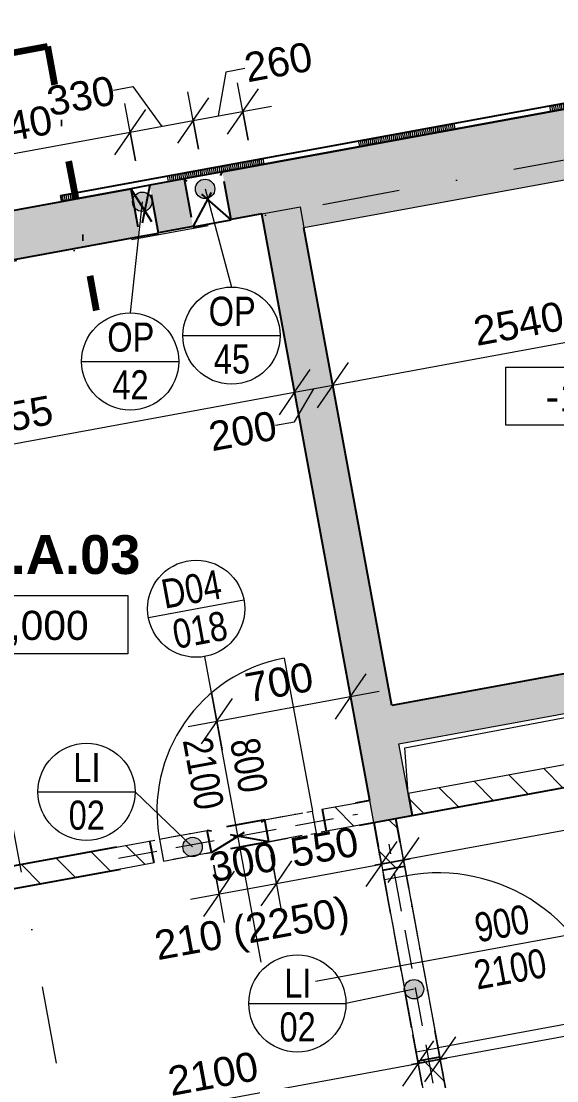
# Model space of a CAD drawing. Header units: millimetres. Extents: x -45523 to 44975, y -3459 to 74573.
# Drawn here: x 6418 to 9174, y 8802 to 14257 of the extents above; entities that cross this region are included whole.
import ezdxf

# ---------------------------------------------------------------- set-up
doc = ezdxf.new("R2010")
doc.units = ezdxf.units.MM
for name, pattern in [('HA_Dash_3mm-S1mm', [300, 200, -100]), ('HA_DashDot_10mm-S3mm', [1000, 400, -300, 0, -300]), ('HA_DashDot_2_2mm-S0_6mm', [220, 100, -60, 0, -60]), ('HA_DashDot_6mm-S2mm', [600, 200, -200, 0, -200])]:
    doc.linetypes.add(name, pattern=pattern)
for name, color, linetype, lineweight in [('A-____-____-DIMS', 9, 'Continuous', 5), ('A-____-____-DIMS-100', 9, 'Continuous', 5), ('A-AREA-____-IDEN', 9, 'Continuous', 9), ('A-DETL-GENF-OTLN', 9, 'Continuous', 9), ('A-DOOR-____-IDEN', 9, 'Continuous', 9), ('A-DOOR-____-MCUT', 9, 'HA_DashDot_2_2mm-S0_6mm', 9), ('A-DOOR-____-OTLN', 9, 'Continuous', 9), ('A-DOOR-FRAM-MCUT', 9, 'Continuous', 9), ('A-GENM-____-HDLN', 9, 'HA_Dash_3mm-S1mm', 9), ('A-GENM-____-IDEN', 9, 'Continuous', 9), ('A-GENM-____-MCUT', 9, 'HA_Dash_3mm-S1mm', 25), ('A-GENM-____-OTLN', 9, 'Continuous', 9), ('A-WALL-____-MCUT', 9, 'Continuous', 9), ('A-WALL-____-PATT', 9, 'Continuous', 25), ('G-____-____-DIMS', 9, 'Continuous', 5), ('G-____-____-SYMB', 9, 'Continuous', 5), ('I-WALL-____-MCUT', 9, 'Continuous', 25), ('S-GRID-____-OTLN', 9, 'Continuous', 5), ('S-STRS-____-OTLN', 9, 'Continuous', 9)]:
    doc.layers.add(name, color=color, linetype=linetype, lineweight=lineweight)
doc.styles.add('Arial_2', font='arial.ttf', dxfattribs={"height": 150})
doc.styles.add('Arial_3', font='arial.ttf', dxfattribs={"width": 0.8, "height": 150})
doc.styles.add('Arial_B', font='arialbd.ttf', dxfattribs={"height": 200})
doc.dimstyles.new('Inner_Dimensions', dxfattribs={"dimscale": 304.8, "dimtxt": 153.03891, "dimasz": 0.656168, "dimexe": 0.492126, "dimexo": 0.0625, "dimgap": 0.065617, "dimtad": 1, "dimdec": 0, "dimzin": 0, "dimdsep": 46, "dimtxsty": 'Arial_2', "dimblk1": 'OBLIQUE', "dimblk2": 'OBLIQUE', "dimsah": 1, "dimcen": 0.09, "dimdle": 0.492126, "dimazin": 0, "dimtfac": 1, "dimtdec": 4, "dimtix": 1, "dimtmove": 0, "dimatfit": 3, "dimfxl": 0.492126, "dimfxlon": 1, "dimtvp": 1, "dimtolj": 1, "dimtzin": 0, "dimlwd": 9, "dimlwe": 9, "dimarcsym": 2})
doc.dimstyles.new('Inner_Dimensions_1', dxfattribs={"dimscale": 304.8, "dimtxt": 153.03891, "dimasz": 0.656168, "dimexe": 0.492126, "dimexo": 0.0625, "dimgap": 0.065617, "dimtad": 1, "dimdec": 0, "dimzin": 0, "dimdsep": 46, "dimtxsty": 'Arial_2', "dimblk1": 'OBLIQUE', "dimblk2": 'OBLIQUE', "dimsah": 1, "dimcen": 0.09, "dimdle": 0.492126, "dimazin": 0, "dimtfac": 1, "dimtdec": 4, "dimtix": 1, "dimtmove": 1, "dimatfit": 3, "dimfxl": 0.492126, "dimfxlon": 1, "dimtvp": 1, "dimtolj": 1, "dimtzin": 0, "dimlwd": 9, "dimlwe": 9, "dimarcsym": 2})
doc.dimstyles.new('Inner_Dimensions_2', dxfattribs={"dimscale": 304.8, "dimtxt": 153.03891, "dimasz": 0.656168, "dimexe": 0.492126, "dimexo": 0.0625, "dimgap": 0.065617, "dimtad": 1, "dimdec": 0, "dimzin": 0, "dimdsep": 46, "dimtxsty": 'Arial_2', "dimblk1": 'OBLIQUE', "dimblk2": 'OBLIQUE', "dimsah": 1, "dimcen": 0.09, "dimdle": 0.492126, "dimazin": 0, "dimtfac": 1, "dimtdec": 4, "dimtix": 1, "dimtmove": 2, "dimatfit": 3, "dimfxl": 0.492126, "dimfxlon": 1, "dimtvp": 1, "dimtolj": 1, "dimtzin": 0, "dimlwd": 9, "dimlwe": 9, "dimarcsym": 2})
doc.dimstyles.new('Inner_Dimensions_3', dxfattribs={"dimscale": 304.8, "dimtxt": 153.03891, "dimasz": 0.656168, "dimexe": 0.492126, "dimexo": 0.0625, "dimgap": 0.065617, "dimtad": 1, "dimdec": 0, "dimzin": 0, "dimdsep": 46, "dimtxsty": 'Arial_2', "dimblk1": 'OBLIQUE', "dimblk2": 'OBLIQUE', "dimsah": 1, "dimcen": 0.09, "dimdle": 0.492126, "dimazin": 0, "dimtfac": 1, "dimtdec": 4, "dimtix": 1, "dimtmove": 0, "dimatfit": 3, "dimfxl": 0.492126, "dimfxlon": 1, "dimtvp": 1, "dimtolj": 1, "dimtzin": 0, "dimlwd": 9, "dimlwe": 9, "dimarcsym": 2})
pattern_1 = [(135, (0, 0), (-106.066, -106.066), [])]

# ---------------------------------------------------------------- blocks, each defined once
blk = doc.blocks.new('HA_DR_Single_Swing_Solid - In_900x2100_SKLEP D03-2323124-1PP_GARAZ')
at = {"layer": 'A-DOOR-____-MCUT'}
for p, q in [((-450, 57.5), (450, 57.5)), ((-450, -57.5), (450, -57.5))]:
    blk.add_line(p, q, dxfattribs=at)
at = {"layer": 'A-DOOR-____-OTLN', "lineweight": 5}
blk.add_line((450, 957.5), (450, 57.5), dxfattribs=at)
at = {"layer": 'A-DOOR-____-OTLN'}
for p, q in [((-500, 57.5), (500, 57.5)), ((-500, -57.5), (500, -57.5))]:
    blk.add_line(p, q, dxfattribs=at)
at = {"layer": 'A-DOOR-____-OTLN', "lineweight": 5}
blk.add_arc((450, 57.5), 900, 90, 180, dxfattribs=at)
at = {"layer": 'A-DOOR-FRAM-MCUT'}
for p, q in [((-450, 57.5), (-450, -57.5)), ((450, -57.5), (450, 57.5))]:
    blk.add_line(p, q, dxfattribs=at)
blk = doc.blocks.new('HA_DR_Single_Swing_Solid - In_800x2100_SKLEP-2273963-1PP_GARAZ')
at = {"layer": 'A-DOOR-____-MCUT'}
for p, q in [((-400, 57.5), (-150, 57.5)), ((150, 57.5), (400, 57.5)), ((-400, -57.5), (-150, -57.5)), ((150, -57.5), (400, -57.5))]:
    blk.add_line(p, q, dxfattribs=at)
at = {"layer": 'A-DOOR-____-OTLN', "lineweight": 5}
blk.add_line((400, 857.5), (400, 57.5), dxfattribs=at)
blk.add_arc((400, 57.5), 800, 90, 180, dxfattribs=at)
at = {"layer": 'A-DOOR-FRAM-MCUT'}
for p, q in [((-400, 57.5), (-400, -57.5)), ((400, -57.5), (400, 57.5))]:
    blk.add_line(p, q, dxfattribs=at)
blk = doc.blocks.new('HA_GM_Shaft_Rectangle - Default-2321930-1PP_GARAZ')
at = {"layer": 'A-DETL-GENF-OTLN'}
for p, q in [((26, -26), (4580, 0)), ((0, -260), (26, -26))]:
    blk.add_line(p, q, dxfattribs=at)
at = {"layer": 'A-GENM-____-OTLN'}
for p, q in [((0, -260), (0, 0)), ((0, 0), (4580, 0)), ((4580, 0), (4580, -260)), ((4580, -260), (0, -260))]:
    blk.add_line(p, q, dxfattribs=at)
blk = doc.blocks.new('TB_Porotherm KP11_5_1250mm - TB_Porotherm KP11_5_1250mm-V19-1PP_GARAZ')
at = {"layer": 'A-GENM-____-HDLN'}
for p, q in [((-625, 57.5), (-150, 57.5)), ((150, 57.5), (625, 57.5)), ((-625, 0), (-0.1, 0)), ((0.1, 0), (625, 0)), ((-150, -57.5), (-625, -57.5)), ((625, -57.5), (150, -57.5))]:
    blk.add_line(p, q, dxfattribs=at)
blk = doc.blocks.new('HA_GM_Opening_Circle_WallBased - Default-2299364-1PP_GARAZ')
at = {"layer": 'A-GENM-____-MCUT'}
for p, q in [((175, 125), (75, 125)), ((75, 125), (75, -125.6)), ((175, 125), (75, -125.6)), ((75, 125), (175, -125.6)), ((175, -125.6), (175, 125)), ((75, -125.6), (175, -125.6))]:
    blk.add_line(p, q, dxfattribs=at)
blk = doc.blocks.new('HA_GM_Opening_Circle_WallBased - Default-2294956-1PP_GARAZ')
at = {"layer": 'A-GENM-____-MCUT'}
for p, q in [((225, 126), (25, 126)), ((25, 126), (25, -125)), ((225, 126), (25, -125)), ((25, 126), (225, -125)), ((225, -125), (225, 126)), ((25, -125), (225, -125))]:
    blk.add_line(p, q, dxfattribs=at)
blk = doc.blocks.new('TB_Porotherm KP11_5_1250mm - TB_Porotherm KP11_5_1250mm-2113159-1PP_GARAZ')
at = {"layer": 'A-GENM-____-HDLN'}
for p, q in [((-625, 57.5), (625, 57.5)), ((-625, 0), (625, 0)), ((625, -57.5), (-625, -57.5))]:
    blk.add_line(p, q, dxfattribs=at)
blk = doc.blocks.new('HA_GM_Opening_Rectangle_WallBased - Default-2340580-1PP_GARAZ')
at = {"layer": 'A-GENM-____-MCUT'}
for p, q in [((275, 57.5), (-25, -57.5)), ((-25, 57.5), (275, -57.5)), ((-25, 57.5), (-25, -57.5)), ((-25, 57.5), (275, 57.5)), ((275, 57.5), (275, -57.5)), ((-25, -57.5), (275, -57.5))]:
    blk.add_line(p, q, dxfattribs=at)
blk = doc.blocks.new('HA_TAG_Door_TypeMark_wDimensions - Scale100_Left with Bouble-921058-1PP_GARAZ')
at = {"layer": 'A-DOOR-____-IDEN'}
for p, q in [((-2.5, 13.5), (2.5, 13.5)), ((0, -5), (0, 11))]:
    blk.add_line(p, q, dxfattribs=at)
blk.add_circle((0, 13.5), 2.5, dxfattribs=at)
blk = doc.blocks.new('Section - Detail Number-933961-1PP_GARAZ')
at = {"layer": 'G-____-____-SYMB', "lineweight": 100}
for p, q in [((0, 5), (1.25, 2.835)), ((0, 0), (0, 5))]:
    blk.add_line(p, q, dxfattribs=at)
blk = doc.blocks.new('DIMBLOCK314-1PP_GARAZ')
at = {"layer": 'A-____-____-DIMS-100', "lineweight": 9}
for p, q in [((7797.5, 12494.2), (7851.8, 12199.2)), ((7824.7, 12346.7), (7797.5, 12494.2)), ((7824.7, 12346.7), (7904.9, 12463.1)), ((4918.5, 11811.9), (7824.7, 12346.7)), ((7824.7, 12346.7), (7744.4, 12230.3)), ((4891.3, 11959.4), (4945.6, 11664.4)), ((4918.5, 11811.9), (4891.3, 11959.4)), ((4918.5, 11811.9), (4998.7, 11928.3)), ((4918.5, 11811.9), (4838.2, 11695.4))]:
    blk.add_line(p, q, dxfattribs=at)
at = {"layer": 'A-____-____-DIMS-100', "color": 0, "lineweight": 9, "insert": (6105.8, 12248.7), "char_height": 150, "width": 553.765, "attachment_point": 1, "rotation": 10.4271, "line_spacing_factor": 0.941778, "style": 'Arial_2'}
blk.add_mtext('2955', dxfattribs=at)
blk = doc.blocks.new('_Oblique')
at = {"color": 0, "linetype": 'ByBlock', "lineweight": -2}
blk.add_line((-0.5, -0.5), (0.5, 0.5), dxfattribs=at)
blk = doc.blocks.new('DIMBLOCK315-1PP_GARAZ')
at = {"layer": 'A-____-____-DIMS-100', "lineweight": 9}
for p, q in [((7797.5, 12494.2), (7851.8, 12199.2)), ((7824.7, 12346.7), (7797.5, 12494.2)), ((7994.2, 12530.4), (8048.5, 12235.4)), ((8021.4, 12382.9), (7994.2, 12530.4)), ((8021.4, 12382.9), (8101.6, 12499.3)), ((7824.7, 12346.7), (7904.9, 12463.1)), ((7824.7, 12346.7), (8021.4, 12382.9)), ((8021.4, 12382.9), (7941.1, 12266.4)), ((7824.7, 12346.7), (7744.4, 12230.3)), ((7824.8, 12195.3), (7923, 12364.8)), ((7726.4, 12177.2), (7824.8, 12195.3))]:
    blk.add_line(p, q, dxfattribs=at)
at = {"layer": 'A-____-____-DIMS-100', "color": 0, "lineweight": 9, "insert": (7372.1, 12190.3), "char_height": 150, "width": 415.324, "attachment_point": 1, "rotation": 10.4271, "line_spacing_factor": 0.941778, "style": 'Arial_2'}
blk.add_mtext('200', dxfattribs=at)
blk = doc.blocks.new('DIMBLOCK316-1PP_GARAZ')
at = {"layer": 'A-____-____-DIMS-100', "lineweight": 9}
for p, q in [((10492.3, 12990.1), (10546.6, 12695.1)), ((10519.4, 12842.6), (10492.3, 12990.1)), ((10519.4, 12842.6), (10599.7, 12959)), ((8021.4, 12382.9), (10519.4, 12842.6)), ((10519.4, 12842.6), (10439.2, 12726.1)), ((7994.2, 12530.4), (8048.5, 12235.4)), ((8021.4, 12382.9), (7994.2, 12530.4)), ((8021.4, 12382.9), (8101.6, 12499.3)), ((8021.4, 12382.9), (7941.1, 12266.4))]:
    blk.add_line(p, q, dxfattribs=at)
at = {"layer": 'A-____-____-DIMS-100', "color": 0, "lineweight": 9, "insert": (8734.3, 12732.4), "char_height": 150, "width": 553.765, "attachment_point": 1, "rotation": 10.4271, "line_spacing_factor": 0.941778, "style": 'Arial_2'}
blk.add_mtext('2540', dxfattribs=at)
blk = doc.blocks.new('DIMBLOCK385-1PP_GARAZ')
at = {"layer": 'A-____-____-DIMS-100', "lineweight": 9}
for p, q in [((8085.7, 10927.9), (8140, 10632.9)), ((8112.9, 10780.4), (8085.7, 10927.9)), ((8112.9, 10780.4), (8193.1, 10896.9)), ((7276.9, 10626.6), (8260.4, 10807.6)), ((7397.3, 10801.2), (7451.6, 10506.2)), ((7424.5, 10653.7), (7397.3, 10801.2)), ((7424.5, 10653.7), (7504.7, 10770.2)), ((8112.9, 10780.4), (8032.6, 10664)), ((7424.5, 10653.7), (7344.2, 10537.3))]:
    blk.add_line(p, q, dxfattribs=at)
at = {"layer": 'A-____-____-DIMS-100', "color": 0, "lineweight": 9, "insert": (7559.6, 10896.9), "char_height": 150, "width": 415.324, "attachment_point": 1, "rotation": 10.4271, "line_spacing_factor": 0.941778, "style": 'Arial_2'}
blk.add_mtext('700', dxfattribs=at)
blk = doc.blocks.new('DIMBLOCK391-1PP_GARAZ')
at = {"layer": 'A-____-____-DIMS-100', "lineweight": 9}
for p, q in [((10449.6, 9105.5), (10395.3, 9400.6)), ((10422.5, 9253), (10502.7, 9369.5)), ((10422.5, 9253), (8426, 8885.6)), ((10422.5, 9253), (10342.2, 9136.6)), ((10422.5, 9253), (10449.6, 9105.5)), ((8600.7, 8765.3), (8546.4, 9060.3)), ((8573.5, 8912.8), (8653.8, 9029.2)), ((8573.5, 8912.8), (8493.3, 8796.3)), ((8573.5, 8912.8), (8600.7, 8765.3))]:
    blk.add_line(p, q, dxfattribs=at)
at = {"layer": 'A-____-____-DIMS-100', "color": 0, "lineweight": 9, "insert": (9461, 9294.5), "char_height": 150, "width": 553.765, "attachment_point": 1, "rotation": 10.4271, "line_spacing_factor": 0.941778, "style": 'Arial_2'}
blk.add_mtext('1880', dxfattribs=at)
blk = doc.blocks.new('Spot Elevations - Generic-448778-1PP_GARAZ')
at = {"layer": 'G-____-____-DIMS', "lineweight": 9}
for p, q in [((-5, 0), (-5, 3)), ((-5, 3), (5, 3)), ((5, 3), (5, 0)), ((5, 0), (-5, 0))]:
    blk.add_line(p, q, dxfattribs=at)
blk = doc.blocks.new('DIMBLOCK462-1PP_GARAZ')
at = {"layer": 'A-____-____-DIMS-100', "lineweight": 9}
for p, q in [((12945.5, 10931), (12999.7, 10635.9)), ((12972.6, 10783.4), (12945.5, 10931)), ((12972.6, 10783.4), (13052.8, 10899.9)), ((12972.6, 10783.4), (8237.1, 9912)), ((12972.6, 10783.4), (12892.3, 10667)), ((8411.8, 9791.6), (8357.5, 10086.7)), ((8384.6, 9939.1), (8464.9, 10055.6)), ((8384.6, 9939.1), (8304.4, 9822.7)), ((8384.6, 9939.1), (8411.8, 9791.6))]:
    blk.add_line(p, q, dxfattribs=at)
at = {"layer": 'A-____-____-DIMS-100', "color": 0, "lineweight": 9, "insert": (10412.8, 10530.7), "char_height": 150, "width": 553.765, "attachment_point": 1, "rotation": 10.4271, "line_spacing_factor": 0.941778, "style": 'Arial_2'}
blk.add_mtext('4665', dxfattribs=at)
blk = doc.blocks.new('HA_TAG_GM_Products - Generic-588599-1PP_GARAZ')
at = {"layer": 'A-GENM-____-IDEN'}
blk.add_line((-2.5, 0), (2.5, 0), dxfattribs=at)
blk.add_circle((0, 0), 2.5, dxfattribs=at)
blk = doc.blocks.new('DIMBLOCK499-1PP_GARAZ')
at = {"layer": 'A-____-____-DIMS-100', "lineweight": 9}
for p, q in [((7005.5, 13538.2), (6951.2, 13833.3)), ((6978.3, 13685.7), (7058.6, 13802.2)), ((5611.3, 13434.2), (6978.3, 13685.7)), ((6978.3, 13685.7), (6898.1, 13569.3)), ((6978.3, 13685.7), (7005.5, 13538.2)), ((5731.7, 13608.8), (5786, 13313.8)), ((5758.8, 13461.3), (5731.7, 13608.8)), ((5758.8, 13461.3), (5839.1, 13577.8)), ((5758.8, 13461.3), (5678.6, 13344.9))]:
    blk.add_line(p, q, dxfattribs=at)
at = {"layer": 'A-____-____-DIMS-100', "color": 0, "lineweight": 9, "insert": (6102.8, 13742.9), "char_height": 150, "width": 553.765, "attachment_point": 1, "rotation": 10.4271, "line_spacing_factor": 0.941778, "style": 'Arial_2'}
blk.add_mtext('1240', dxfattribs=at)
blk = doc.blocks.new('DIMBLOCK500-1PP_GARAZ')
at = {"layer": 'A-____-____-DIMS-100', "lineweight": 9}
for p, q in [((6893.3, 13902.1), (6991.7, 13920.2)), ((6991.7, 13920.2), (7140.6, 13715.6)), ((7330, 13597.9), (7275.7, 13893)), ((7302.9, 13745.5), (7383.1, 13861.9)), ((7005.5, 13538.2), (6951.2, 13833.3)), ((6978.3, 13685.7), (7058.6, 13802.2)), ((6978.3, 13685.7), (7302.9, 13745.5)), ((7302.9, 13745.5), (7222.6, 13629)), ((7302.9, 13745.5), (7330, 13597.9)), ((6978.3, 13685.7), (6898.1, 13569.3)), ((6978.3, 13685.7), (7005.5, 13538.2))]:
    blk.add_line(p, q, dxfattribs=at)
at = {"layer": 'A-____-____-DIMS-100', "color": 0, "lineweight": 9, "insert": (6539, 13915.2), "char_height": 150, "width": 415.324, "attachment_point": 1, "rotation": 10.4271, "line_spacing_factor": 0.941778, "style": 'Arial_2'}
blk.add_mtext('330', dxfattribs=at)
blk = doc.blocks.new('DIMBLOCK501-1PP_GARAZ')
at = {"layer": 'A-____-____-DIMS-100', "lineweight": 9}
for p, q in [((7470.6, 13995.3), (7430.7, 13769)), ((7569, 14013.4), (7470.6, 13995.3)), ((7585.7, 13645), (7531.4, 13940)), ((7330, 13597.9), (7275.7, 13893)), ((7302.9, 13745.5), (7383.1, 13861.9)), ((7558.6, 13792.5), (7638.8, 13909)), ((7302.9, 13745.5), (7706.1, 13819.7)), ((7558.6, 13792.5), (7478.3, 13676.1)), ((7558.6, 13792.5), (7585.7, 13645)), ((7302.9, 13745.5), (7222.6, 13629)), ((7302.9, 13745.5), (7330, 13597.9))]:
    blk.add_line(p, q, dxfattribs=at)
at = {"layer": 'A-____-____-DIMS-100', "color": 0, "lineweight": 9, "insert": (7555.1, 14089.2), "char_height": 150, "width": 415.324, "attachment_point": 1, "rotation": 10.4271, "line_spacing_factor": 0.941778, "style": 'Arial_2'}
blk.add_mtext('260', dxfattribs=at)
blk = doc.blocks.new('DIMBLOCK523-1PP_GARAZ')
at = {"layer": 'A-____-____-DIMS-100', "lineweight": 9}
for p, q in [((8433.3, 9039.5), (8487.6, 8744.5)), ((8460.4, 8892), (8433.3, 9039.5)), ((8460.4, 8892), (8540.7, 9008.4)), ((6395.1, 8511.9), (8607.9, 8919.1)), ((8460.4, 8892), (8380.2, 8775.5)), ((6367.9, 8659.4), (6422.2, 8364.4)), ((6395.1, 8511.9), (6367.9, 8659.4)), ((6395.1, 8511.9), (6475.3, 8628.4)), ((6395.1, 8511.9), (6314.8, 8395.5))]:
    blk.add_line(p, q, dxfattribs=at)
at = {"layer": 'A-____-____-DIMS-100', "color": 0, "lineweight": 9, "insert": (7162, 8871.4), "char_height": 150, "width": 553.765, "attachment_point": 1, "rotation": 10.4271, "line_spacing_factor": 0.941778, "style": 'Arial_2'}
blk.add_mtext('2100', dxfattribs=at)
blk = doc.blocks.new('HA_TAG_GM_Products1 - Generic-1835784-1PP_GARAZ')
at = {"layer": 'A-GENM-____-IDEN'}
blk.add_line((-2.5, 0), (2.5, 0), dxfattribs=at)
blk.add_circle((0, 0), 2.5, dxfattribs=at)
blk = doc.blocks.new('DIMBLOCK580-1PP_GARAZ')
at = {"layer": 'A-____-____-DIMS-100', "lineweight": 9}
for p, q in [((7703.5, 9966.3), (7757.8, 9671.3)), ((7730.6, 9818.8), (7703.5, 9966.3)), ((7730.6, 9818.8), (7810.9, 9935.2)), ((7408.4, 9912), (7462.7, 9617)), ((7435.6, 9764.5), (7408.4, 9912)), ((7435.6, 9764.5), (7515.8, 9880.9)), ((7288.1, 9737.3), (7730.6, 9818.8)), ((7730.6, 9818.8), (7650.4, 9702.3)), ((7435.6, 9764.5), (7355.3, 9648))]:
    blk.add_line(p, q, dxfattribs=at)
at = {"layer": 'A-____-____-DIMS-100', "color": 0, "lineweight": 9, "insert": (7374, 9971.5), "char_height": 150, "width": 415.324, "attachment_point": 1, "rotation": 10.4271, "line_spacing_factor": 0.941778, "style": 'Arial_2'}
blk.add_mtext('300', dxfattribs=at)
blk = doc.blocks.new('DIMBLOCK581-1PP_GARAZ')
at = {"layer": 'A-____-____-DIMS-100', "lineweight": 9}
for p, q in [((8244.4, 10065.8), (8298.7, 9770.8)), ((8271.5, 9918.3), (8244.4, 10065.8)), ((8271.5, 9918.3), (8351.8, 10034.8)), ((7703.5, 9966.3), (7757.8, 9671.3)), ((7730.6, 9818.8), (7703.5, 9966.3)), ((7730.6, 9818.8), (8419.1, 9945.5)), ((7730.6, 9818.8), (7810.9, 9935.2)), ((8271.5, 9918.3), (8191.3, 9801.9)), ((7730.6, 9818.8), (7650.4, 9702.3))]:
    blk.add_line(p, q, dxfattribs=at)
at = {"layer": 'A-____-____-DIMS-100', "color": 0, "lineweight": 9, "insert": (7792, 10048.4), "char_height": 150, "width": 415.324, "attachment_point": 1, "rotation": 10.4271, "line_spacing_factor": 0.941778, "style": 'Arial_2'}
blk.add_mtext('550', dxfattribs=at)

msp = doc.modelspace()

# ---------------------------------------------------------------- hatches: boundary and pattern name
at = {"layer": 'A-GENM-____-IDEN'}
h = msp.add_hatch(color=256, dxfattribs=at)
edge = h.paths.add_edge_path()
edge.add_arc((7363.9, 13393.4), 50, 0, 360)
h = msp.add_hatch(color=256, dxfattribs=at)
edge = h.paths.add_edge_path()
edge.add_arc((7040.7, 13327.4), 50, 0, 360)
h = msp.add_hatch(color=256, dxfattribs=at)
edge = h.paths.add_edge_path()
edge.add_arc((7299.7, 10006), 50, 0, 360)
h = msp.add_hatch(color=256, dxfattribs=at)
edge = h.paths.add_edge_path()
edge.add_arc((8439.1, 9274), 50, 0, 360)
at = {"layer": 'A-WALL-____-PATT', "lineweight": 5}
h = msp.add_hatch(dxfattribs=at)
h.set_pattern_fill('FP_6', color=256, angle=100.4271, style=0, pattern_type=2)
h.set_pattern_definition([(100.427, (12087.3, 14364.8), (-983.49, -180.98), []), (100.427, (12097.1, 14366.6), (-983.49, -180.98), []), (100.427, (12107, 14368.5), (-983.49, -180.98), []), (100.427, (12116.8, 14370.3), (-983.49, -180.98), []), (100.427, (12126.6, 14372.1), (-983.49, -180.98), []), (100.427, (12136.5, 14373.9), (-983.49, -180.98), []), (100.427, (12146.3, 14375.7), (-983.49, -180.98), []), (100.427, (12156.1, 14377.5), (-983.49, -180.98), []), (100.427, (12166, 14379.3), (-983.49, -180.98), []), (100.427, (12175.8, 14381.1), (-983.49, -180.98), []), (100.427, (12185.7, 14382.9), (-983.49, -180.98), []), (100.427, (12195.5, 14384.7), (-983.49, -180.98), []), (100.427, (12205.3, 14386.5), (-983.49, -180.98), []), (100.427, (12215.2, 14388.4), (-983.49, -180.98), []), (100.427, (12225, 14390.2), (-983.49, -180.98), []), (100.427, (12234.8, 14392), (-983.49, -180.98), []), (100.427, (12244.7, 14393.8), (-983.49, -180.98), []), (100.427, (12254.5, 14395.6), (-983.49, -180.98), []), (100.427, (12264.3, 14397.4), (-983.49, -180.98), []), (100.427, (12274.2, 14399.2), (-983.49, -180.98), []), (100.427, (12284, 14401), (-983.49, -180.98), []), (100.427, (12293.8, 14402.8), (-983.49, -180.98), []), (100.427, (12303.7, 14404.6), (-983.49, -180.98), []), (100.427, (12313.5, 14406.5), (-983.49, -180.98), []), (100.427, (12323.3, 14408.3), (-983.49, -180.98), []), (100.427, (12333.2, 14410.1), (-983.49, -180.98), []), (100.427, (12343, 14411.9), (-983.49, -180.98), []), (100.427, (12352.8, 14413.7), (-983.49, -180.98), []), (100.427, (12362.7, 14415.5), (-983.49, -180.98), []), (100.427, (12372.5, 14417.3), (-983.49, -180.98), []), (100.427, (12382.3, 14419.1), (-983.49, -180.98), []), (100.427, (12392.2, 14420.9), (-983.49, -180.98), []), (100.427, (12402, 14422.7), (-983.49, -180.98), []), (100.427, (12411.9, 14424.6), (-983.49, -180.98), []), (100.427, (12421.7, 14426.4), (-983.49, -180.98), []), (100.427, (12431.5, 14428.2), (-983.49, -180.98), []), (100.427, (12441.4, 14430), (-983.49, -180.98), []), (100.427, (12451.2, 14431.8), (-983.49, -180.98), []), (100.427, (12461, 14433.6), (-983.49, -180.98), []), (100.427, (12470.9, 14435.4), (-983.49, -180.98), []), (100.427, (12480.7, 14437.2), (-983.49, -180.98), []), (100.427, (12490.5, 14439), (-983.49, -180.98), []), (100.427, (12500.4, 14440.8), (-983.49, -180.98), []), (100.427, (12510.2, 14442.7), (-983.49, -180.98), []), (100.427, (12520, 14444.5), (-983.49, -180.98), []), (100.427, (12529.9, 14446.3), (-983.49, -180.98), []), (100.427, (12539.7, 14448.1), (-983.49, -180.98), []), (100.427, (12549.5, 14449.9), (-983.49, -180.98), []), (100.427, (12559.4, 14451.7), (-983.49, -180.98), []), (100.427, (12569.2, 14453.5), (-983.49, -180.98), []), (100.427, (12579, 14455.3), (-983.49, -180.98), [])])
h.paths.add_polyline_path([(6627, 13329.5), (17558.5, 15341.1), (17553, 15370.7), (6621.6, 13359)])
at = {"layer": 'A-WALL-____-PATT'}
for points in [[(7872.3, 13192.6), (16640.1, 14806.1), (16575, 15160.2), (7807.2, 13546.7), (7852.4, 13300.8)], [(5887.7, 12939.3), (6608.3, 13071.9), (6563.1, 13317.7), (5744.9, 13167.2)], [(7675.6, 13156.4), (7872.3, 13192.6), (7852.4, 13300.8), (7655.7, 13264.6), (7669, 13192.6)], [(8232.2, 10132.2), (8428.9, 10168.4), (7872.3, 13192.6), (7675.6, 13156.4), (8211.4, 10245.3)]]:
    msp.add_hatch(color=256, dxfattribs=at).paths.add_polyline_path(points)
h = msp.add_hatch(color=256, dxfattribs=at)
h.paths.add_polyline_path([(6608.3, 13071.9), (7026.3, 13148.8), (6981.1, 13394.7), (6563.1, 13317.7)])
h.paths.add_polyline_path([(7124.7, 13166.9), (7301.7, 13199.5), (7256.4, 13445.3), (7079.4, 13412.8), (7101.7, 13291.6)])
h.paths.add_polyline_path([(7498.4, 13235.7), (7852.4, 13300.8), (7807.2, 13546.7), (7453.1, 13481.5), (7491.6, 13272.6)])
at = {"layer": 'A-WALL-____-PATT', "lineweight": 9}
msp.add_hatch(color=256, dxfattribs=at).paths.add_polyline_path([(8361, 10537.2), (13062.1, 11402.3), (13025.9, 11599), (11367.7, 11293.9), (11377.9, 11270.3), (10827.4, 11169), (10822.9, 11193.6), (8324.8, 10733.9)])
at = {"layer": 'A-WALL-____-PATT', "lineweight": 5}
h = msp.add_hatch(dxfattribs=at)
h.set_pattern_fill('FP_2', color=256, style=0, pattern_type=2)
h.set_pattern_definition(pattern_1)
h.paths.add_polyline_path([(8428.9, 10168.4), (12933.2, 10997.3), (12912.4, 11110.4), (8408.1, 10281.5)])
h = msp.add_hatch(dxfattribs=at)
h.set_pattern_fill('FP_2', color=256, style=0, pattern_type=2)
h.set_pattern_definition(pattern_1)
h.paths.add_polyline_path([(5212.9, 9576.6), (7101.2, 9924.1), (7080.4, 10037.2), (5192.1, 9689.7)])
h.paths.add_polyline_path([(7986.3, 10087), (8232.2, 10132.2), (8211.4, 10245.3), (7965.5, 10200.1)])
h = msp.add_hatch(dxfattribs=at)
h.set_pattern_fill('FP_2', color=256, style=0, pattern_type=2)
h.set_pattern_definition(pattern_1)
h.paths.add_polyline_path([(8503.7, 8657), (8616.8, 8677.8), (8571.5, 8923.7), (8458.4, 8902.9)])
h.paths.add_polyline_path([(8277.4, 9886.3), (8390.5, 9907.2), (8345.3, 10153), (8232.2, 10132.2)])

# ---------------------------------------------------------------- linework, layer by layer
at = {"layer": 'A-GENM-____-IDEN'}
for p, q in [((7363.9, 13393.4), (7500.2, 12888.5)), ((7040.7, 13327.4), (6978.5, 12755.4)), ((7299.7, 10006), (7003.7, 10290)), ((8439.1, 9274), (8088.6, 9200.1))]:
    msp.add_line(p, q, dxfattribs=at)
for centre in [(7363.9, 13393.4), (7040.7, 13327.4), (7299.7, 10006), (8439.1, 9274)]:
    msp.add_circle(centre, 50, dxfattribs=at)
at = {"layer": 'A-WALL-____-MCUT', "lineweight": 25}
for p, q in [((7453.1, 13481.5), (22229.8, 16200.8)), ((7256.4, 13445.3), (7079.4, 13412.8)), ((5744.9, 13167.2), (6981.1, 13394.7)), ((7655.7, 13264.6), (7498.4, 13235.7)), ((5623.2, 12890.6), (7026.3, 13148.8)), ((7301.7, 13199.5), (7124.7, 13166.9))]:
    msp.add_line(p, q, dxfattribs=at)
at = {"layer": 'A-WALL-____-MCUT'}
for p, q in [((7655.7, 13264.6), (7852.4, 13300.8)), ((7852.4, 13300.8), (7872.3, 13192.6)), ((8232.2, 10132.2), (8211.4, 10245.3))]:
    msp.add_line(p, q, dxfattribs=at)
at = {"layer": 'G-____-____-DIMS', "lineweight": 9}
msp.add_line((6489.8, 11000), (6466.9, 11000), dxfattribs=at)
at = {"layer": 'G-____-____-SYMB', "linetype": 'HA_DashDot_6mm-S2mm', "lineweight": 100}
msp.add_line((6553.2, 14126.3), (6803.2, 12768.1), dxfattribs=at)
at = {"layer": 'I-WALL-____-MCUT'}
for p, q in [((6621.6, 13359), (17553, 15370.7)), ((17558.5, 15341.1), (7453.1, 13481.5)), ((7256.4, 13445.3), (7079.4, 13412.8)), ((6981.1, 13394.7), (6627, 13329.5)), ((6627, 13329.5), (6621.6, 13359)), ((8211.4, 10245.3), (7655.7, 13264.6)), ((8324.8, 10733.9), (7872.3, 13192.6)), ((10822.9, 11193.6), (8324.8, 10733.9)), ((8158.5, 10118.7), (13129.9, 11033.5)), ((8408.1, 10281.5), (8428.9, 10168.4)), ((7965.5, 10200.1), (7986.3, 10087)), ((8211.4, 10245.3), (8137.6, 10231.8)), ((8367.9, 10030.1), (8345.3, 10153)), ((8232.2, 10132.2), (8254.8, 10009.3)), ((7101.2, 9924.1), (7080.4, 10037.2)), ((6908.2, 10005.5), (5305.2, 9710.5)), ((5212.9, 9576.6), (6929, 9892.4)), ((8277.4, 9886.3), (8390.5, 9907.2)), ((8571.5, 8923.7), (8458.4, 8902.9))]:
    msp.add_line(p, q, dxfattribs=at)
at = {"layer": 'S-GRID-____-OTLN', "linetype": 'HA_DashDot_10mm-S3mm', "lineweight": 9}
for p, q in [((22132.8, 15918.6), (-3972, 11114.7)), ((8228.6, 40.2), (5652.7, 14037.9))]:
    msp.add_line(p, q, dxfattribs=at)
at = {"layer": 'S-STRS-____-OTLN'}
msp.add_line((10370.4, 13652.3), (7872.3, 13192.6), dxfattribs=at)

# ---------------------------------------------------------------- block references
at = {"layer": 'A-DOOR-____-IDEN', "xscale": 99.99999999999993, "yscale": 99.99999999999993, "zscale": 99.99999999999993}
for p, rotation in [((7562.3, 9904.7), 10.42708866108206), ((8424.5, 9405), 280.427088661082)]:
    msp.add_blockref('HA_TAG_Door_TypeMark_wDimensions - Scale100_Left with Bouble-921058-1PP_GARAZ', p, dxfattribs=dict(at, rotation=rotation))
at = {"layer": 'A-DOOR-____-OTLN'}
for name, p, rotation in [('HA_DR_Single_Swing_Solid - In_800x2100_SKLEP-2273963-1PP_GARAZ', (7533.3, 10062.1), 10.42708866108196), ('HA_DR_Single_Swing_Solid - In_900x2100_SKLEP D03-2323124-1PP_GARAZ', (8424.5, 9405), 280.4270886610819)]:
    msp.add_blockref(name, p, dxfattribs=dict(at, rotation=rotation))
at = {"layer": 'A-GENM-____-IDEN', "xscale": 99.99999999999993, "yscale": 99.99999999999993, "zscale": 99.99999999999993}
for name, p in [('HA_TAG_GM_Products - Generic-588599-1PP_GARAZ', (7500.2, 12638.5)), ('HA_TAG_GM_Products - Generic-588599-1PP_GARAZ', (6978.5, 12505.4)), ('HA_TAG_GM_Products - Generic-588599-1PP_GARAZ', (6753.7, 10290)), ('HA_TAG_GM_Products1 - Generic-1835784-1PP_GARAZ', (7838.6, 9200.1))]:
    msp.add_blockref(name, p, dxfattribs=at)
at = {"layer": 'A-GENM-____-OTLN'}
for name, p, rotation in [('HA_GM_Opening_Circle_WallBased - Default-2294956-1PP_GARAZ', (7500.3, 13363.1), 190.4270886610822), ('HA_GM_Shaft_Rectangle - Default-2321930-1PP_GARAZ', (8361, 10537.2), 10.42708866108199), ('TB_Porotherm KP11_5_1250mm - TB_Porotherm KP11_5_1250mm-V19-1PP_GARAZ', (7533.3, 10062.1), 10.4270886610821), ('TB_Porotherm KP11_5_1250mm - TB_Porotherm KP11_5_1250mm-2113159-1PP_GARAZ', (8424.5, 9405), 100.4270886610819)]:
    msp.add_blockref(name, p, dxfattribs=dict(at, rotation=rotation))
at = {"layer": 'A-GENM-____-OTLN', "linetype": 'HA_Dash_3mm-S1mm', "lineweight": 25}
for name, p, rotation in [('HA_GM_Opening_Circle_WallBased - Default-2299364-1PP_GARAZ', (6929.9, 13258.2), 10.4270886610822), ('HA_GM_Opening_Rectangle_WallBased - Default-2340580-1PP_GARAZ', (7656.3, 10084.7), 190.4270886610819)]:
    msp.add_blockref(name, p, dxfattribs=dict(at, rotation=rotation))
at = {"layer": 'G-____-____-DIMS', "lineweight": 9, "xscale": 99.99999999999993, "yscale": 99.99999999999993, "zscale": 99.99999999999993}
for p in [(9412.2, 12176.8), (6466.9, 11000)]:
    msp.add_blockref('Spot Elevations - Generic-448778-1PP_GARAZ', p, dxfattribs=at)
at = {"layer": 'G-____-____-SYMB', "lineweight": 100, "extrusion": (0, 0, -1), "xscale": 99.99999999999994, "yscale": 99.99999999999994, "zscale": 99.99999999999994, "rotation": 259.5729113389184}
msp.add_blockref('Section - Detail Number-933961-1PP_GARAZ', (-6553.2, 14126.3), dxfattribs=at)

# ---------------------------------------------------------------- texts
at = {"layer": 'A-AREA-____-IDEN', "lineweight": 5, "insert": (6177.2, 11611.4), "char_height": 200, "width": 1058.227, "attachment_point": 1, "style": 'Arial_B'}
msp.add_mtext('S.A.03', dxfattribs=at)
at = {"layer": 'A-DOOR-____-IDEN', "lineweight": 5, "char_height": 150, "attachment_point": 1, "style": 'Arial_3'}
for s, insert, width, rotation in [('D04', (7128.7, 11379.4), 378.396, 10.4271), ('018', (7186.2, 11172.3), 346.329, 10.4271), ('2100', (7396, 10581.7), 461.772, 280.4271), ('800', (7638.8, 10578), 346.329, 280.4271), ('900', (8740.4, 9661.6), 346.329, 10.4271), ('2100', (8736.7, 9418.8), 461.772, 10.4271)]:
    msp.add_mtext(s, dxfattribs=dict(at, insert=insert, width=width, rotation=rotation))
at = {"layer": 'A-GENM-____-IDEN', "lineweight": 5, "char_height": 150, "attachment_point": 1, "style": 'Arial_3'}
for s, insert, width in [('OP', (7382.2, 12838.7), 295.021), ('OP', (6860.5, 12705.6), 295.021), ('45', (7408.6, 12593.2), 230.886), ('42', (6886.9, 12460.1), 230.886), ('LI', (6686, 10490.2), 173.164), ('02', (6662, 10244.8), 230.886), ('LI', (7771, 9380.3), 173.164), ('02', (7747, 9154.9), 230.886)]:
    msp.add_mtext(s, dxfattribs=dict(at, insert=insert, width=width))
at = {"layer": 'A-GENM-____-IDEN', "lineweight": 5, "insert": (7092.6, 9570.3), "char_height": 150, "width": 1258.649, "attachment_point": 1, "rotation": 10.4271, "style": 'Arial_2'}
msp.add_mtext('210 (2250)', dxfattribs=at)

# ---------------------------------------------------------------- dimensions: what is measured, and where the dimension line sits
at = {"layer": 'A-____-____-DIMS', "lineweight": 9}
for base, p1, p2, dimstyle, override, picture, middle in [((7558.6, 13792.5), (7330, 13597.9), (7585.7, 13645), 'Inner_Dimensions_1', {"dimpost": '<>', "dimfxl": 260.000001}, 'DIMBLOCK501-1PP_GARAZ', (7777.4, 14028.4)), ((7302.9, 13745.5), (7005.5, 13538.2), (7330, 13597.9), 'Inner_Dimensions_1', {"dimpost": '<>', "dimfxl": 330.000005}, 'DIMBLOCK500-1PP_GARAZ', (6761.3, 13854.5)), ((10519.4, 12842.6), (7994.2, 12530.4), (10492.3, 12990.1), 'Inner_Dimensions_2', {"dimpost": '<>', "dimfxl": 2540}, 'DIMBLOCK316-1PP_GARAZ', (9024.7, 12684.2)), ((8021.4, 12382.9), (7797.5, 12494.2), (7994.2, 12530.4), 'Inner_Dimensions_1', {"dimpost": '<>', "dimfxl": 200}, 'DIMBLOCK315-1PP_GARAZ', (7594.4, 12129.5)), ((8573.5, 8912.8), (10449.6, 9105.5), (8600.7, 8765.3), 'Inner_Dimensions_2', {"dimpost": '<>', "dimfxl": 1880}, 'DIMBLOCK391-1PP_GARAZ', (9751.4, 9246.2))]:
    dim = msp.add_linear_dim(base=base, p1=p1, p2=p2, angle=10.4271, dimstyle=dimstyle, override=override, dxfattribs=at)
    dim.commit()
    dim.dimension.update_dxf_attribs({"geometry": picture, "text_midpoint": middle, "dimtype": 160, "text_rotation": 10.4271})
for base, p1, p2, dimstyle, override, picture, middle in [((6978.3, 13685.7), (5731.7, 13608.8), (7005.5, 13538.2), 'Inner_Dimensions_3', {"dimpost": '<>', "dimfxl": 1275.774269}, 'DIMBLOCK499-1PP_GARAZ', (6351.1, 13668.5)), ((7824.7, 12346.7), (4891.3, 11959.4), (7797.5, 12494.2), 'Inner_Dimensions', {"dimpost": '<>', "dimfxl": 2955}, 'DIMBLOCK314-1PP_GARAZ', (6354.1, 12174.3)), ((8112.9, 10780.4), (7397.3, 10801.2), (8085.7, 10927.9), 'Inner_Dimensions', {"dimpost": '<>', "dimfxl": 700}, 'DIMBLOCK385-1PP_GARAZ', (7751.2, 10812.1)), ((8384.6, 9939.1), (12945.5, 10931), (8411.8, 9791.6), 'Inner_Dimensions_3', {"dimpost": '<>', "dimfxl": 4674.636349}, 'DIMBLOCK462-1PP_GARAZ', (10661.1, 10456.3)), ((8271.5, 9918.3), (7703.5, 9966.3), (8244.4, 10065.8), 'Inner_Dimensions_3', {"dimpost": '<>', "dimfxl": 550}, 'DIMBLOCK581-1PP_GARAZ', (7983.6, 9963.5)), ((7730.6, 9818.8), (7408.4, 9912), (7703.5, 9966.3), 'Inner_Dimensions_3', {"dimpost": '<>', "dimfxl": 300}, 'DIMBLOCK580-1PP_GARAZ', (7565.6, 9886.7)), ((8460.4, 8892), (6367.9, 8659.4), (8433.3, 9039.5), 'Inner_Dimensions_3', {"dimpost": '<>', "dimfxl": 2100}, 'DIMBLOCK523-1PP_GARAZ', (7410.3, 8796.9))]:
    dim = msp.add_linear_dim(base=base, p1=p1, p2=p2, angle=10.4271, dimstyle=dimstyle, override=override, dxfattribs=at)
    dim.commit()
    dim.dimension.update_dxf_attribs({"geometry": picture, "text_midpoint": middle})

# ---------------------------------------------------------------- next in the draw order: texts
at = {"layer": 'G-____-____-DIMS', "lineweight": 9, "char_height": 150, "width": 710.695, "attachment_point": 1, "line_spacing_factor": 0.941778, "style": 'Arial_2', "bg_fill": 3, "box_fill_scale": 1.25, "bg_fill_color": 256, "bg_fill_true_color": 13158600, "bg_fill_transparency": 0}
for s, insert in [('-1,500', (9116.1, 12398.6)), ('-3,000', (6170.7, 11221.8))]:
    msp.add_mtext(s, dxfattribs=dict(at, insert=insert))

doc.saveas('drawing.dxf')
